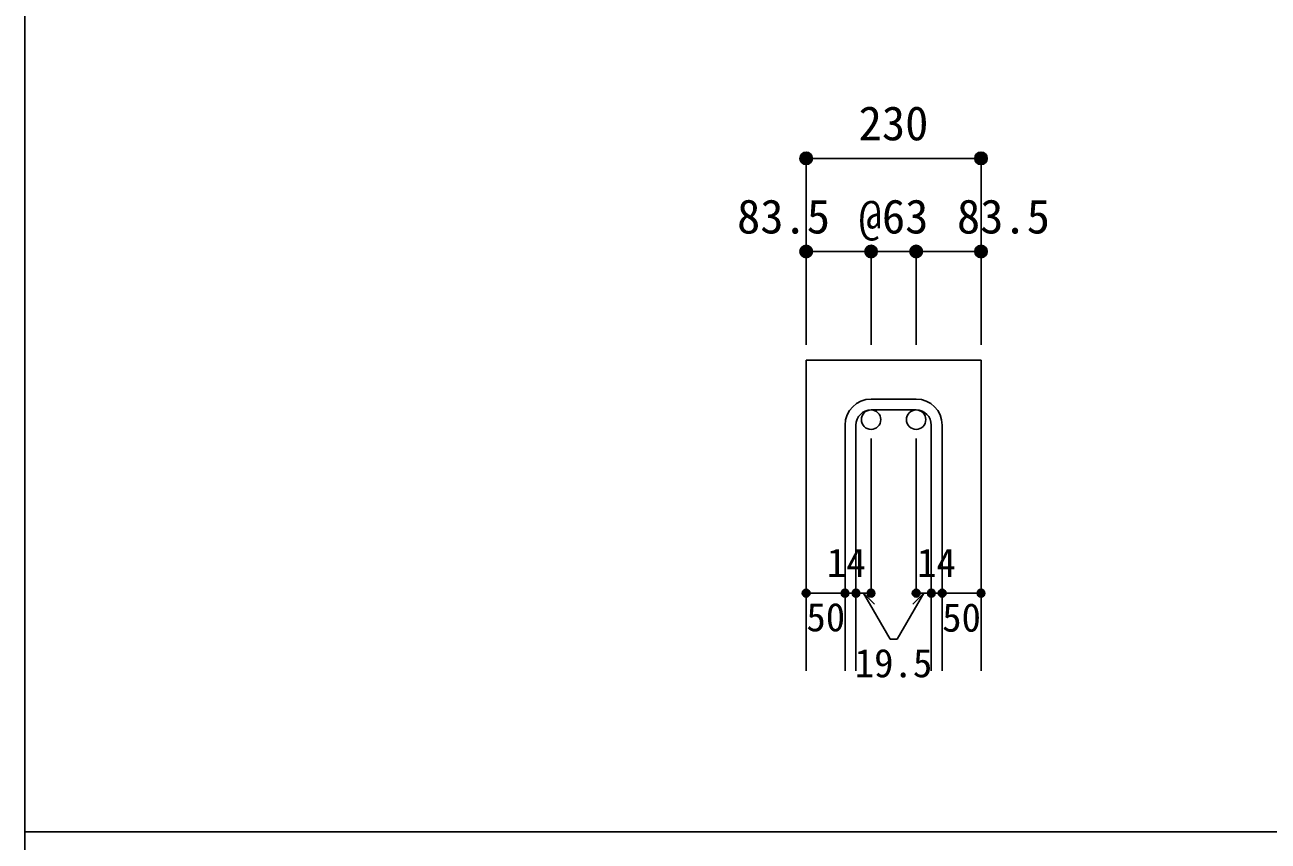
# Model space of a CAD drawing. Units: millimetres at full size, sheet at 1:20. Extents: x -3982 to 3969, y -2797 to 2801.
# Drawn here: x -3982 to -2382, y -10 to 1041 of the extents above; entities that cross this region are included whole.
import ezdxf
from ezdxf.enums import TextEntityAlignment as Align

# ---------------------------------------------------------------- set-up
doc = ezdxf.new("R2010")
doc.units = ezdxf.units.MM
doc.header["$LTSCALE"] = 20
doc.header["$PDMODE"] = 32
doc.header["$PDSIZE"] = 10
for name, color, linetype in [('6-1_躯体線', 2, 'Continuous'), ('6-5_梁主筋', 7, 'Continuous'), ('6-6_S.T.P.', 7, 'Continuous'), ('6-D_寸法', 4, 'Continuous'), ('F-0_枠', 6, 'Continuous')]:
    doc.layers.add(name, color=color, linetype=linetype)
doc.styles.add('ＭＳ ゴシック', font='')
doc.styles.get('ＭＳ ゴシック').set_extended_font_data('MS Gothic')

msp = doc.modelspace()

# ---------------------------------------------------------------- linework, layer by layer
at = {"layer": '6-1_躯体線'}
for p, q in [((-2976.37, 609.12), (-2976.37, 209.12)), ((-2976.37, 609.12), (-2751.37, 609.12)), ((-2751.37, 609.12), (-2751.37, 209.12))]:
    msp.add_line(p, q, dxfattribs=at)
at = {"layer": '6-5_梁主筋', "color": 3}
for centre in [(-2892.87, 532.62), (-2834.87, 532.62)]:
    msp.add_circle(centre, 12.5, dxfattribs=at)
at = {"layer": '6-6_S.T.P.'}
for p, q in [((-2834.87, 559.12), (-2892.87, 559.12)), ((-2834.87, 545.12), (-2892.87, 545.12)), ((-2926.37, 525.62), (-2926.37, 209.12)), ((-2912.37, 525.62), (-2912.37, 209.12)), ((-2815.37, 525.62), (-2815.37, 209.12)), ((-2801.37, 525.62), (-2801.37, 209.12))]:
    msp.add_line(p, q, dxfattribs=at)
for centre, radius, start, end in [((-2892.87, 525.62), 33.5, 90, 180), ((-2892.87, 525.62), 19.5, 90, 180), ((-2834.87, 525.62), 33.5, 0, 90), ((-2834.87, 525.62), 19.5, 0, 90)]:
    msp.add_arc(centre, radius, start, end, dxfattribs=at)
at = {"layer": '6-D_寸法'}
for p, q in [((-2976.37, 869.12), (-2976.37, 749.12)), ((-2976.37, 869.12), (-2751.37, 869.12)), ((-2751.37, 869.12), (-2751.37, 749.12)), ((-2976.37, 749.12), (-2892.87, 749.12)), ((-2976.37, 749.12), (-2976.37, 629.12)), ((-2892.87, 749.12), (-2892.87, 629.12)), ((-2892.87, 749.12), (-2863.87, 749.12)), ((-2863.87, 749.12), (-2834.87, 749.12)), ((-2834.87, 749.12), (-2834.87, 629.12)), ((-2834.87, 749.12), (-2751.37, 749.12)), ((-2751.37, 749.12), (-2751.37, 629.12)), ((-2892.87, 309.12), (-2892.87, 508.45)), ((-2834.87, 309.12), (-2834.87, 508.45)), ((-2976.37, 309.12), (-2926.37, 309.12)), ((-2926.37, 309.12), (-2892.87, 309.12)), ((-2902.62, 309.12), (-2888.48, 294.98)), ((-2902.62, 309.12), (-2868.39, 249.85)), ((-2825.12, 309.12), (-2859.34, 249.85)), ((-2825.12, 309.12), (-2839.26, 294.98)), ((-2834.87, 309.12), (-2751.37, 309.12)), ((-2815.37, 309.12), (-2801.37, 309.12)), ((-2868.39, 249.85), (-2859.34, 249.85))]:
    msp.add_line(p, q, dxfattribs=at)
msp.add_lwpolyline([(-2751.37, 869.12), (-2751.37, 749.12), (-2751.37, 629.12)], dxfattribs=at)
for centre, radius in [((-2976.37, 869.12), 8), ((-2976.37, 869.12), 7.2), ((-2976.37, 869.12), 6.4), ((-2976.37, 869.12), 5.6), ((-2976.37, 869.12), 4.8), ((-2976.37, 869.12), 4), ((-2976.37, 869.12), 3.2), ((-2976.37, 869.12), 2.4), ((-2976.37, 869.12), 1.6), ((-2976.37, 869.12), 0.8), ((-2751.37, 869.12), 8), ((-2751.37, 869.12), 7.2), ((-2751.37, 869.12), 6.4), ((-2751.37, 869.12), 5.6), ((-2751.37, 869.12), 4.8), ((-2751.37, 869.12), 4), ((-2751.37, 869.12), 3.2), ((-2751.37, 869.12), 2.4), ((-2751.37, 869.12), 1.6), ((-2751.37, 869.12), 0.8), ((-2976.37, 749.12), 8), ((-2976.37, 749.12), 7.2), ((-2976.37, 749.12), 6.4), ((-2976.37, 749.12), 5.6), ((-2976.37, 749.12), 4.8), ((-2976.37, 749.12), 4), ((-2976.37, 749.12), 3.2), ((-2892.87, 749.12), 8), ((-2892.87, 749.12), 7.2), ((-2892.87, 749.12), 6.4), ((-2892.87, 749.12), 5.6), ((-2892.87, 749.12), 4.8), ((-2892.87, 749.12), 4), ((-2892.87, 749.12), 3.2), ((-2834.87, 749.12), 8), ((-2834.87, 749.12), 7.2), ((-2834.87, 749.12), 6.4), ((-2834.87, 749.12), 5.6), ((-2834.87, 749.12), 4.8), ((-2834.87, 749.12), 4), ((-2834.87, 749.12), 3.2), ((-2751.37, 749.12), 8), ((-2751.37, 749.12), 7.2), ((-2751.37, 749.12), 6.4), ((-2751.37, 749.12), 5.6), ((-2751.37, 749.12), 4.8), ((-2751.37, 749.12), 4), ((-2751.37, 749.12), 3.2), ((-2976.37, 749.12), 2.4), ((-2976.37, 749.12), 1.6), ((-2976.37, 749.12), 0.8), ((-2892.87, 749.12), 2.4), ((-2892.87, 749.12), 1.6), ((-2892.87, 749.12), 0.8), ((-2834.87, 749.12), 2.4), ((-2834.87, 749.12), 1.6), ((-2834.87, 749.12), 0.8), ((-2751.37, 749.12), 2.4), ((-2751.37, 749.12), 1.6), ((-2751.37, 749.12), 0.8), ((-2976.37, 309.12), 4), ((-2976.37, 309.12), 3.6), ((-2976.37, 309.12), 3.2), ((-2976.37, 309.12), 2.8), ((-2976.37, 309.12), 2.4), ((-2976.37, 309.12), 2), ((-2976.37, 309.12), 1.6), ((-2976.37, 309.12), 1.2), ((-2976.37, 309.12), 0.8), ((-2976.37, 309.12), 0.4), ((-2926.37, 309.12), 4), ((-2926.37, 309.12), 3.6), ((-2926.37, 309.12), 3.2), ((-2926.37, 309.12), 2.8), ((-2926.37, 309.12), 2.4), ((-2926.37, 309.12), 2), ((-2926.37, 309.12), 1.6), ((-2926.37, 309.12), 1.2), ((-2926.37, 309.12), 0.8), ((-2926.37, 309.12), 0.4), ((-2912.37, 309.12), 4), ((-2912.37, 309.12), 3.6), ((-2912.37, 309.12), 3.2), ((-2912.37, 309.12), 2.8), ((-2912.37, 309.12), 2.4), ((-2912.37, 309.12), 2), ((-2912.37, 309.12), 1.6), ((-2912.37, 309.12), 1.2), ((-2912.37, 309.12), 0.8), ((-2912.37, 309.12), 0.4), ((-2892.87, 309.12), 4), ((-2892.87, 309.12), 3.6), ((-2892.87, 309.12), 3.2), ((-2892.87, 309.12), 2.8), ((-2892.87, 309.12), 2.4), ((-2892.87, 309.12), 2), ((-2892.87, 309.12), 1.6), ((-2892.87, 309.12), 1.2), ((-2892.87, 309.12), 0.8), ((-2892.87, 309.12), 0.4), ((-2834.87, 309.12), 4), ((-2834.87, 309.12), 3.6), ((-2834.87, 309.12), 3.2), ((-2834.87, 309.12), 2.8), ((-2834.87, 309.12), 2.4), ((-2834.87, 309.12), 2), ((-2834.87, 309.12), 1.6), ((-2834.87, 309.12), 1.2), ((-2834.87, 309.12), 0.8), ((-2834.87, 309.12), 0.4), ((-2815.37, 309.12), 4), ((-2815.37, 309.12), 3.6), ((-2815.37, 309.12), 3.2), ((-2815.37, 309.12), 2.8), ((-2815.37, 309.12), 2.4), ((-2815.37, 309.12), 2), ((-2815.37, 309.12), 1.6), ((-2815.37, 309.12), 1.2), ((-2815.37, 309.12), 0.8), ((-2815.37, 309.12), 0.4), ((-2801.37, 309.12), 4), ((-2801.37, 309.12), 3.6), ((-2801.37, 309.12), 3.2), ((-2801.37, 309.12), 2.8), ((-2801.37, 309.12), 2.4), ((-2801.37, 309.12), 2), ((-2801.37, 309.12), 1.6), ((-2801.37, 309.12), 1.2), ((-2801.37, 309.12), 0.8), ((-2801.37, 309.12), 0.4), ((-2751.37, 309.12), 4), ((-2751.37, 309.12), 3.6), ((-2751.37, 309.12), 3.2), ((-2751.37, 309.12), 2.8), ((-2751.37, 309.12), 2.4), ((-2751.37, 309.12), 2), ((-2751.37, 309.12), 1.6), ((-2751.37, 309.12), 1.2), ((-2751.37, 309.12), 0.8), ((-2751.37, 309.12), 0.4)]:
    msp.add_circle(centre, radius, dxfattribs=at)
at = {"layer": '6-D_寸法', "color": 7}
for p in [(-2976.37, 869.12), (-2751.37, 869.12), (-2976.37, 749.12), (-2892.87, 749.12), (-2834.87, 749.12), (-2751.37, 749.12), (-2976.37, 309.12), (-2926.37, 309.12), (-2912.37, 309.12), (-2892.87, 309.12), (-2834.87, 309.12), (-2815.37, 309.12), (-2801.37, 309.12), (-2751.37, 309.12)]:
    msp.add_point(p, dxfattribs=at)
at = {"layer": 'F-0_枠'}
msp.add_line((-3981.92, 2800.77), (-3981.92, -2796.83), dxfattribs=at)
at = {"layer": 'F-0_枠', "color": 2}
msp.add_line((2482.4, 1.97), (-3981.92, 1.97), dxfattribs=at)

# ---------------------------------------------------------------- texts
at = {"layer": '6-D_寸法', "style": 'ＭＳ ゴシック'}
for s, height, p in [('230', 43.99, (-2908.87, 879.12)), ('83.5', 43.99, (-3065.37, 759.12)), ('@63', 43.99, (-2908.87, 759.12)), ('83.5', 43.99, (-2782.37, 759.12)), ('14', 36.66, (-2949.68, 319.2)), ('14', 36.66, (-2833.76, 319.12)), ('50', 36.66, (-2976.11, 249.03)), ('50', 36.66, (-2801.37, 248.57)), ('19.5', 36.66, (-2913.87, 189.85))]:
    msp.add_text(s, height=height, dxfattribs=at).set_placement(p, align=Align.BOTTOM_LEFT)

doc.saveas('drawing.dxf')
